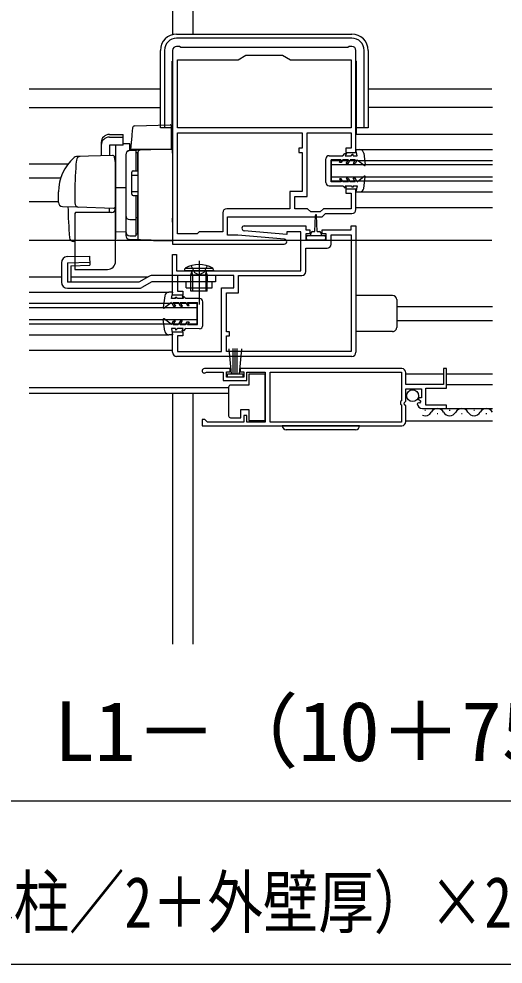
# Model space of a CAD drawing. Units: millimetres, scale not verified. Extents: x -875 to 875, y -1304 to 1297.
# Drawn here: x -577.7 to -458.9, y -761.7 to -530 of the extents above; entities that cross this region are included whole.
import ezdxf
from ezdxf.enums import TextEntityAlignment as Align

# ---------------------------------------------------------------- set-up
doc = ezdxf.new("R2010")
doc.units = ezdxf.units.MM
doc.header["$LTSCALE"] = 8
for name, color, linetype in [('0-3_YKK_11', 7, 'Continuous'), ('0-4_YKK_12', 2, 'Continuous'), ('0-5_YKK_13', 4, 'Continuous'), ('0-7_YKK_D', 6, 'Continuous')]:
    doc.layers.add(name, color=color, linetype=linetype)
doc.styles.add('ＭＳ ゴシック', font='')
doc.styles.get('ＭＳ ゴシック').set_extended_font_data('MS Gothic')

msp = doc.modelspace()

# ---------------------------------------------------------------- linework, layer by layer
at = {"layer": '0-3_YKK_11'}
for p, q in [((-512.548, -584.001), (-523.96, -583.003)), ((-496, -612.699), (-539, -612.699)), ((-532.75, -629.699), (-483.75, -629.699))]:
    msp.add_line(p, q, dxfattribs=at)
for points in [[(-496, -536.699), (-496.7, -536.699), (-497, -536.999), (-538, -536.999), (-538.3, -536.699), (-539, -536.699)], [(-540, -537.699), (-540, -585.199), (-512.6, -585.199)], [(-495, -576.699), (-495, -571.699), (-497.5, -571.699), (-497.5, -572.699), (-496.2, -572.699), (-496.2, -576.499), (-502.997, -576.499), (-503.797, -577.299), (-506.1, -577.299), (-506.9, -576.499), (-510, -576.499), (-510, -573.499), (-507, -573.499), (-507, -557.899), (-496.2, -557.899), (-496.2, -561.699), (-497.5, -561.699), (-497.5, -562.699), (-495, -562.699), (-495, -537.699)], [(-538.8, -557.899), (-508.2, -557.899), (-508.2, -561.699), (-509, -561.699), (-509, -562.699), (-508.2, -562.699), (-508.2, -572.299), (-511.2, -572.299), (-511.2, -576.499), (-526.7, -576.499)], [(-527.7, -577.499), (-527.7, -582.199), (-533.5, -582.199), (-533.8, -582.499), (-534, -582.699), (-538.8, -582.699), (-538.8, -557.899)], [(-524.047, -582.999), (-526.5, -582.999), (-526.5, -578.499), (-503.3, -578.499), (-502.5, -577.699), (-496, -577.699)], [(-522.4, -580.699), (-507.3, -580.699), (-507.3, -581.699), (-506.3, -581.699), (-506.3, -582.699), (-507.3, -582.699), (-507.3, -584.199), (-502.3, -584.199), (-502.3, -582.699), (-503.3, -582.699), (-503.3, -581.699), (-496.2, -581.699), (-496.2, -580.699), (-495, -580.699), (-495, -611.699)], [(-540, -611.699), (-540, -606.699), (-537.5, -606.699), (-537.5, -607.699), (-538.8, -607.699), (-538.8, -611.499), (-528, -611.499), (-528, -595.899), (-525, -595.899), (-525, -592.899), (-538.8, -592.899), (-538.8, -596.699), (-537.5, -596.699), (-537.5, -597.699), (-540, -597.699), (-540, -587.699), (-539, -587.699), (-539, -591.699), (-508.5, -591.699), (-508.5, -582.199), (-512, -582.199), (-512, -582.811), (-522.452, -581.897)], [(-501.1, -585.199), (-501.1, -582.899), (-496.2, -582.899), (-496.2, -611.499)], [(-507.3, -591.899), (-507.3, -586.199), (-502.1, -586.199)], [(-496.2, -611.499), (-526.8, -611.499), (-526.8, -607.699), (-526, -607.699), (-526, -606.699), (-526.8, -606.699), (-526.8, -597.099), (-523.8, -597.099), (-523.8, -592.899), (-508.3, -592.899)], [(-483.75, -615.699), (-523.45, -615.699), (-523.45, -616.499), (-522.55, -616.499), (-522.55, -617.799), (-526.75, -617.799), (-526.75, -616.499), (-525.85, -616.499), (-525.85, -615.699), (-532.2, -615.699)], [(-478.654, -625.499), (-472.75, -625.499), (-472.75, -624.699), (-477.85, -624.699), (-477.85, -620.499), (-472.75, -620.499), (-472.75, -615.699), (-473.55, -615.699), (-473.55, -619.599), (-482.75, -619.599), (-482.75, -616.699)], [(-531.845, -616.669), (-531.652, -616.599), (-527.55, -616.599), (-527.55, -618.599), (-521.75, -618.599), (-521.75, -616.599), (-517.253, -616.599), (-517.253, -628.799), (-521.75, -628.799), (-521.75, -627.199), (-522.55, -627.199), (-522.55, -628.799), (-531.45, -628.799), (-531.75, -628.499), (-532.05, -628.199), (-532.75, -628.199), (-532.75, -629.699)], [(-482.75, -628.699), (-482.75, -624.867), (-483.203, -624.327), (-483.05, -623.999), (-482.75, -623.699), (-482.75, -620.699), (-478.95, -620.699), (-478.95, -622.899), (-479.567, -622.899), (-479.674, -623.157), (-479.109, -623.723), (-479.379, -624.191), (-479.698, -624.106), (-479.949, -624.317)]]:
    msp.add_lwpolyline(points, dxfattribs=at)
for points in [[(-496.2, -556.699), (-538.8, -556.699), (-538.8, -539.999), (-523.905, -539.999), (-522, -538.899), (-513, -538.899), (-511.095, -539.999), (-496.2, -539.999)], [(-516.053, -616.599), (-483.85, -616.599), (-483.85, -623.599), (-484.05, -623.799), (-484.05, -624.399), (-483.85, -624.599), (-483.85, -628.799), (-516.053, -628.799)]]:
    msp.add_lwpolyline(points, close=True, dxfattribs=at)
for centre, radius, start, end in [((-539, -537.699), 1, 90.00001, 179.99999), ((-496, -537.699), 1, 0.00004, 90.00002), ((-526.7, -577.499), 1, 90.00001, 179.99999), ((-496, -576.699), 1, 270.00001, 359.99999), ((-522.4, -581.299), 0.6, 90, 265.00004), ((-524.047, -583.999), 1, 84.99956, 89.99982), ((-512.6, -584.599), 0.6, 270.00003, 84.99973), ((-502.1, -585.199), 1, 270.00001, 359.99999), ((-508.3, -591.899), 1, 270.00001, 359.99999), ((-539, -611.699), 1, 180.00001, 269.99999), ((-496, -611.699), 1, 270.00047, 0.00045), ((-532.2, -616.249), 0.55, 90.00003, 310.11942), ((-483.75, -616.699), 1, 0.00001, 89.99999), ((-478.654, -624.199), 1.3, 185.2159, 270.00002), ((-483.75, -628.699), 1, 270.00001, 359.99999)]:
    msp.add_arc(centre, radius, start, end, dxfattribs=at)
at = {"layer": '0-4_YKK_12'}
for p, q in [((-540, -408.862), (-540, -533.827)), ((-535, -408.862), (-535, -533.7)), ((-543, -547.2), (-575.225, -547.2)), ((-461.656, -547.2), (-492, -547.2)), ((-575.225, -551.7), (-543, -551.7)), ((-461.5, -551.7), (-492, -551.7)), ((-495, -558.199), (-461.5, -558.199)), ((-494.075, -561.999), (-461.5, -561.999)), ((-501, -569.699), (-501, -564.699)), ((-501, -564.699), (-461.5, -564.699)), ((-575.225, -565.5), (-565.647, -565.5)), ((-501, -565.699), (-461.5, -565.699)), ((-575.225, -568.9), (-567.462, -568.9)), ((-501, -568.699), (-461.5, -568.699)), ((-501, -569.699), (-461.5, -569.699)), ((-494.075, -572.399), (-461.5, -572.399)), ((-575.225, -574.704), (-568, -574.704)), ((-495, -576.199), (-461.5, -576.199)), ((-575.225, -584.2), (-461.656, -584.2)), ((-575.225, -593.199), (-567.3, -593.199)), ((-564.965, -593.199), (-545.998, -593.199)), ((-575.225, -596.999), (-540.905, -596.999)), ((-575.225, -599.699), (-534, -599.699)), ((-534, -604.699), (-534, -599.699)), ((-575.225, -600.699), (-534, -600.699)), ((-485, -600.5), (-461.5, -600.5)), ((-575.225, -603.699), (-534, -603.699)), ((-575.225, -604.699), (-534, -604.699)), ((-485, -603.9), (-461.5, -603.9)), ((-575.225, -607.399), (-540.923, -607.399)), ((-575.225, -611.199), (-540, -611.199)), ((-482.752, -616.999), (-473.55, -616.999)), ((-472.75, -616.999), (-461.5, -616.999)), ((-575.225, -620.3), (-526.253, -620.3)), ((-472.75, -619.599), (-461.5, -619.599)), ((-575.225, -621.7), (-526.253, -621.7)), ((-540, -621.7), (-540, -683.266)), ((-535, -621.7), (-535, -683.266)), ((-478.654, -625.499), (-461.5, -625.499)), ((-482.752, -628.499), (-461.5, -628.499))]:
    msp.add_line(p, q, dxfattribs=at)
at = {"layer": '0-5_YKK_13'}
for p, q in [((-539, -533.7), (-496, -533.7)), ((-496, -534.7), (-539, -534.7)), ((-543, -556.7), (-543, -537.7)), ((-542, -537.7), (-542, -556.7)), ((-493, -556.7), (-493, -537.7)), ((-492, -537.7), (-492, -556.7)), ((-540.1, -561.902), (-540.1, -540.3)), ((-540.1, -540.3), (-540, -540.3)), ((-495, -540.3), (-494.9, -540.3)), ((-494.9, -558.199), (-494.9, -540.3)), ((-549.362, -556.215), (-540.61, -555.91)), ((-540.1, -555.974), (-540, -555.974)), ((-495, -555.974), (-494.9, -555.974)), ((-555.5, -558.285), (-552.1, -558.285)), ((-549.984, -558.288), (-550.024, -558.745)), ((-549.843, -556.671), (-549.984, -558.288)), ((-540.1, -556.7), (-543, -556.7)), ((-540.3, -557.92), (-540.3, -556.209)), ((-540.1, -557.151), (-540, -557.151)), ((-495, -557.151), (-494.9, -557.151)), ((-492, -556.7), (-494.9, -556.7)), ((-557.5, -560.229), (-557.5, -560.891)), ((-552.1, -560.891), (-552.1, -558.948)), ((-552.1, -560.509), (-550.535, -560.482)), ((-550.535, -562.267), (-550.535, -560.482)), ((-557.5, -560.891), (-557.5, -563.521)), ((-555.5, -560.891), (-555.5, -563.451)), ((-552.1, -560.891), (-555.5, -560.891)), ((-554, -561.034), (-554, -566.778)), ((-548.017, -562.179), (-550.535, -562.267)), ((-549, -562.248), (-550.5, -562.248)), ((-549, -562.248), (-549, -567.248)), ((-549, -562.748), (-548.5, -562.748)), ((-548.5, -562.678), (-548.5, -563.178)), ((-548.5, -567.248), (-548.5, -562.748)), ((-540, -561.899), (-548.017, -562.179)), ((-541, -561.934), (-540, -561.899)), ((-540, -562.898), (-540, -561.899)), ((-540, -562.898), (-540, -578.838)), ((-498.2, -563.499), (-497.7, -562.999)), ((-497.7, -562.999), (-497.334, -562.999)), ((-497.334, -562.999), (-497.623, -563.499)), ((-493.084, -562.867), (-492.701, -565.732)), ((-562.741, -563.704), (-563.589, -563.734)), ((-554.744, -563.425), (-563.573, -563.733)), ((-554.038, -565.144), (-554.232, -563.85)), ((-554, -565.399), (-554.038, -565.144)), ((-554, -589.399), (-554, -565.099)), ((-554, -567.099), (-554, -565.399)), ((-554, -575.881), (-554, -565.399)), ((-554, -567.099), (-554, -565.399)), ((-551.5, -563.248), (-551.5, -582.128)), ((-548.5, -563.178), (-548.5, -578.624)), ((-502.407, -570.098), (-502.401, -564.298)), ((-501.601, -563.499), (-498.2, -563.499)), ((-501.107, -569.899), (-501.101, -564.499)), ((-498.662, -564.499), (-501.101, -564.499)), ((-499.066, -565.199), (-498.662, -564.499)), ((-498.604, -565.199), (-499.066, -565.199)), ((-498.2, -564.499), (-498.604, -565.199)), ((-496.862, -564.499), (-498.2, -564.499)), ((-497.623, -563.499), (-496.2, -563.499)), ((-497.381, -565.399), (-496.862, -564.499)), ((-496.92, -565.399), (-497.381, -565.399)), ((-496.92, -565.399), (-496.4, -564.499)), ((-495.162, -564.499), (-496.4, -564.499)), ((-496.2, -563.499), (-495.9, -563.199)), ((-495.7, -563.499), (-494.7, -563.499)), ((-495.162, -564.499), (-495.682, -565.399)), ((-495.22, -565.399), (-495.682, -565.399)), ((-494.7, -564.499), (-495.22, -565.399)), ((-494.7, -564.499), (-492.942, -565.868)), ((-554, -567.099), (-554, -567.699)), ((-554, -567.099), (-554, -567.699)), ((-554, -567.099), (-554, -567.699)), ((-550, -572.948), (-550, -567.548)), ((-549.7, -567.248), (-548.5, -567.248)), ((-548.5, -566.699), (-548.5, -567.199)), ((-554, -568.099), (-554, -568.699)), ((-550, -568.248), (-548.5, -568.248)), ((-498.662, -569.899), (-501.107, -569.899)), ((-499.066, -569.199), (-498.662, -569.899)), ((-498.604, -569.199), (-499.066, -569.199)), ((-498.2, -569.899), (-498.604, -569.199)), ((-496.862, -569.899), (-498.2, -569.899)), ((-497.381, -568.999), (-496.862, -569.899)), ((-496.92, -568.999), (-497.381, -568.999)), ((-496.92, -568.999), (-496.4, -569.899)), ((-495.162, -569.899), (-496.4, -569.899)), ((-495.22, -568.999), (-495.682, -568.999)), ((-495.162, -569.899), (-495.682, -568.999)), ((-494.7, -569.899), (-495.22, -568.999)), ((-494.7, -569.899), (-492.942, -568.53)), ((-493.084, -571.531), (-492.701, -568.666)), ((-554, -570.583), (-554, -570.948)), ((-554, -570.948), (-554, -582.126)), ((-554, -571.099), (-554, -571.699)), ((-551.5, -571.399), (-554, -571.355)), ((-554, -572.099), (-554, -572.699)), ((-550, -572.248), (-548.5, -572.248)), ((-501.607, -570.899), (-498.2, -570.899)), ((-498.2, -570.899), (-497.7, -571.399)), ((-497.7, -571.399), (-497.334, -571.399)), ((-497.334, -571.399), (-497.623, -570.899)), ((-497.623, -570.899), (-496.2, -570.899)), ((-496.2, -570.899), (-495.9, -571.198)), ((-495.7, -570.899), (-494.7, -570.899)), ((-568, -574.944), (-568, -572.399)), ((-564, -572.399), (-564, -575.101)), ((-549.7, -573.248), (-548.5, -573.248)), ((-549, -573.248), (-549, -583.148)), ((-548.5, -582.624), (-548.5, -573.248)), ((-548.5, -573.399), (-548.5, -573.899)), ((-567.035, -575.944), (-563.248, -576.076)), ((-563.248, -576.076), (-554.517, -576.381)), ((-555.5, -577.399), (-555.5, -576.346)), ((-564, -577.899), (-564, -591.399)), ((-555, -577.399), (-563.866, -577.399)), ((-550.5, -579.183), (-549, -579.183)), ((-549, -578.664), (-548.5, -578.664)), ((-548.5, -578.624), (-548.5, -579.106)), ((-548.5, -579.106), (-548.5, -584.102)), ((-540, -579.802), (-540, -578.838)), ((-505.05, -582.099), (-504.95, -578.145)), ((-504.55, -582.099), (-504.65, -578.145)), ((-548.5, -581.433), (-548.5, -580.981)), ((-540, -579.802), (-540, -584.499)), ((-554, -582.126), (-551.5, -582.16)), ((-554, -583.898), (-554, -583.91)), ((-550.5, -583.128), (-549, -583.128)), ((-549, -582.624), (-548.5, -582.624)), ((-548.5, -582.746), (-548.498, -582.786)), ((-507.1, -583.899), (-507.1, -583.399)), ((-506.8, -583.099), (-504.8, -583.099)), ((-506.05, -583.099), (-506.05, -582.499)), ((-505.65, -582.099), (-505.05, -582.099)), ((-504.8, -583.099), (-502.8, -583.099)), ((-504.55, -582.099), (-503.95, -582.099)), ((-503.55, -582.499), (-503.55, -583.099)), ((-502.5, -583.399), (-502.5, -583.899)), ((-564, -584.55), (-564.327, -584.538)), ((-540, -584.499), (-554, -584.254)), ((-540, -584.399), (-550.535, -584.031)), ((-502.8, -584.199), (-506.8, -584.199)), ((-565.843, -588.257), (-560.365, -588.101)), ((-560.365, -588.101), (-560.3, -590.366)), ((-567.3, -589.757), (-567.3, -594.499)), ((-565.8, -589.757), (-560.322, -589.6)), ((-565.8, -589.757), (-565.8, -594.499)), ((-564.965, -590.499), (-560.3, -590.366)), ((-564.965, -590.499), (-564.965, -594.499)), ((-535.459, -590.47), (-534.645, -592.102)), ((-533.5, -589.273), (-533.5, -599.98)), ((-531.541, -590.47), (-532.355, -592.102)), ((-564, -591.399), (-556, -591.399)), ((-545.848, -593.1), (-548.271, -594.499)), ((-529.5, -592.899), (-545.098, -592.899)), ((-537.1, -591.699), (-536.894, -591.049)), ((-529.9, -591.699), (-537.1, -591.699)), ((-536.894, -591.049), (-530.106, -591.049)), ((-535.5, -592.699), (-535.241, -591.965)), ((-535.5, -592.699), (-531.5, -592.699)), ((-535.5, -592.829), (-535.5, -592.914)), ((-535.121, -592.699), (-535.232, -591.872)), ((-535.121, -592.699), (-535.121, -596.699)), ((-534.645, -592.102), (-533.5, -592.711)), ((-533.5, -591.606), (-533.5, -597.639)), ((-532.355, -592.102), (-533.5, -592.711)), ((-531.879, -592.699), (-531.768, -591.872)), ((-531.879, -592.699), (-531.879, -596.699)), ((-531.5, -592.699), (-531.759, -591.965)), ((-531.5, -596.699), (-531.5, -592.699)), ((-531.5, -592.899), (-531.5, -594.399)), ((-529.9, -591.699), (-530.106, -591.049)), ((-529.5, -592.899), (-529.5, -594.399)), ((-548.271, -594.499), (-565.8, -594.499)), ((-536.7, -595.899), (-536.7, -594.399)), ((-530.3, -595.899), (-530.3, -594.399)), ((-565.8, -595.999), (-548.271, -595.999)), ((-541.896, -597.865), (-542.285, -600.729)), ((-536.7, -595.899), (-530.3, -595.899)), ((-486, -597.799), (-495, -597.799)), ((-540.284, -599.5), (-542.044, -600.865)), ((-540.284, -599.5), (-539.766, -600.402)), ((-539.282, -598.502), (-540.282, -598.5)), ((-539.822, -599.501), (-538.584, -599.504)), ((-539.822, -599.501), (-539.304, -600.403)), ((-538.782, -598.503), (-539.081, -598.203)), ((-537.359, -598.506), (-538.782, -598.503)), ((-538.066, -600.405), (-538.584, -599.504)), ((-537.604, -600.406), (-538.122, -599.505)), ((-538.122, -599.505), (-536.784, -599.508)), ((-537.647, -598.006), (-537.359, -598.506)), ((-537.281, -598.007), (-537.647, -598.006)), ((-536.782, -598.508), (-537.281, -598.007)), ((-536.784, -599.508), (-536.381, -600.209)), ((-533.381, -598.515), (-536.782, -598.508)), ((-535.919, -600.21), (-536.322, -599.509)), ((-536.322, -599.509), (-533.883, -599.514)), ((-533.888, -604.914), (-533.883, -599.514)), ((-532.588, -605.115), (-532.582, -599.315)), ((-485, -598.799), (-485, -605.599)), ((-539.766, -600.402), (-539.304, -600.403)), ((-538.066, -600.405), (-537.604, -600.406)), ((-536.381, -600.209), (-535.919, -600.21)), ((-541.914, -606.529), (-542.291, -603.663)), ((-540.295, -604.9), (-542.05, -603.528)), ((-540.295, -604.9), (-539.773, -604.001)), ((-539.833, -604.901), (-539.311, -604.002)), ((-539.773, -604.001), (-539.311, -604.002)), ((-538.073, -604.005), (-538.595, -604.904)), ((-537.612, -604.006), (-538.133, -604.905)), ((-538.073, -604.005), (-537.612, -604.006)), ((-536.795, -604.907), (-536.389, -604.208)), ((-536.389, -604.208), (-535.927, -604.209)), ((-535.927, -604.209), (-536.333, -604.908)), ((-539.297, -605.902), (-540.297, -605.9)), ((-539.833, -604.901), (-538.595, -604.904)), ((-538.797, -605.903), (-539.097, -606.202)), ((-537.374, -605.906), (-538.797, -605.903)), ((-538.133, -604.905), (-536.795, -604.907)), ((-537.664, -606.406), (-537.374, -605.906)), ((-537.298, -606.406), (-537.664, -606.406)), ((-536.797, -605.907), (-537.298, -606.406)), ((-533.39, -605.915), (-536.797, -605.907)), ((-536.333, -604.908), (-533.888, -604.914)), ((-486, -606.599), (-495, -606.599)), ((-526.186, -610.822), (-525.65, -616.949)), ((-525.15, -616.949), (-525.15, -610.799)), ((-524.65, -616.949), (-524.65, -610.799)), ((-524.15, -616.949), (-524.15, -610.799)), ((-523.114, -610.822), (-523.65, -616.949)), ((-526.253, -620.249), (-526.253, -620.749)), ((-521.253, -619.749), (-525.753, -619.749)), ((-525.753, -627.749), (-523.253, -627.749)), ((-523.253, -627.749), (-523.253, -625.749)), ((-523.253, -625.749), (-521.253, -625.749)), ((-477.9, -625.999), (-478.1, -625.999)), ((-474.9, -626.759), (-475.1, -626.759)), ((-471.9, -625.999), (-472.1, -625.999)), ((-468.9, -626.759), (-469.1, -626.759)), ((-465.9, -625.999), (-466.1, -625.999)), ((-462.9, -626.759), (-463.1, -626.759)), ((-494.1, -629.699), (-513.1, -629.699)), ((-495.1, -630.699), (-512.1, -630.699))]:
    msp.add_line(p, q, dxfattribs=at)
for points in [[(-555.5, -558.948), (-552.1, -558.948), (-552.1, -558.285)], [(-550.269, -561.899), (-540.3, -561.899), (-540.3, -558.556), (-540.3, -557.92)], [(-550.024, -558.745), (-550.3, -561.899), (-550.269, -561.899)], [(-494.7, -563.499), (-495, -561.999), (-494.075, -561.999)], [(-551.5, -563.266), (-551.5, -582.222), (-551.5, -583.016)], [(-495.7, -563.499), (-495.7, -563.199), (-495.9, -563.199)], [(-554, -566.778), (-554, -567.608), (-554, -571.354)], [(-554, -569.579), (-554, -569.619), (-554, -570.583)], [(-495.7, -570.899), (-495.7, -571.198), (-495.9, -571.198)], [(-494.7, -570.899), (-495, -572.399), (-494.075, -572.399)], [(-554, -582.126), (-554, -583.698), (-554, -583.898)], [(-531.5, -596.699), (-535.5, -596.699), (-535.5, -592.699)], [(-529.5, -594.399), (-545.098, -594.399), (-547.521, -595.798)], [(-540.282, -598.5), (-539.978, -597.001), (-540.903, -596.999)], [(-539.282, -598.503), (-539.281, -598.203), (-539.081, -598.203)], [(-540.297, -605.9), (-540, -607.401), (-540.925, -607.399)], [(-539.297, -605.902), (-539.298, -606.202), (-539.097, -606.202)], [(-517.253, -617.049), (-521.253, -617.049), (-521.253, -619.749)], [(-521.253, -625.749), (-521.253, -628.449), (-517.253, -628.449), (-517.253, -617.049)], [(-526.253, -620.749), (-526.253, -626.749), (-526.253, -627.249)]]:
    msp.add_lwpolyline(points, dxfattribs=at)
msp.add_lwpolyline([(-526.55, -616.949), (-522.75, -616.949), (-522.75, -617.799), (-526.55, -617.799)], close=True, dxfattribs=at)
msp.add_circle((-481.102, -622.349), 1.45, dxfattribs=at)
for centre, radius, start, end in [((-539, -537.7), 4, 90, 180), ((-539, -537.7), 3, 90, 180), ((-496, -537.7), 4, 0, 90), ((-496, -537.7), 3, 0, 90), ((-540.6, -556.209), 0.3, 0, 92), ((-549.345, -556.715), 0.5, 91.97301, 175), ((-553.5, -561.034), 0.5, 163.42965, 180), ((-550.5, -563.248), 1, 90, 180), ((-550.5, -563.266), 1, 92, 180), ((-548, -562.678), 0.5, 92, 180), ((-494.075, -562.999), 1, 7.60389, 90.00087), ((-557, -572.299), 11, 130.82814, 180.5186), ((-563.538, -564.733), 1, 92, 130.82814), ((-483, -572.411), 81, 174.46939, 179.99144), ((-562.628, -564.701), 1, 92, 174.46939), ((-554.727, -563.925), 0.5, 8.53077, 92), ((-501.601, -564.299), 0.8, 90, 179.94065), ((-549.7, -567.548), 0.3, 90, 180), ((-492.85, -565.749), 0.15, 232.09538, 6.54312), ((-492.85, -568.649), 0.15, 353.45688, 127.90462), ((-501.607, -570.099), 0.8, 179.94065, 270), ((-494.075, -571.399), 1, 269.99913, 352.39611), ((-549.7, -572.948), 0.3, 180, 270), ((-567, -574.944), 1, 180, 268), ((-450.7, -573.899), 115, 181.04239, 184.8508), ((-563, -575.101), 1, 180, 268), ((-555, -576.399), 1, 270, 0), ((-554.5, -575.881), 0.5, 268, 0), ((-563, -577.899), 1, 150, 180), ((-550.5, -578.183), 1, 180, 270), ((-504.8, -578.149), 0.15, 1.52685, 178.4735), ((-564.292, -583.539), 1, 184.8508, 268), ((-550.5, -582.128), 1, 180, 270), ((-550.5, -583.032), 1, 180, 268), ((-506.8, -583.399), 0.3, 90, 180), ((-506.8, -583.899), 0.3, 180, 270), ((-505.65, -582.499), 0.4, 90, 180), ((-503.95, -582.499), 0.4, 0.00219, 90), ((-502.8, -583.399), 0.3, 0, 90), ((-502.8, -583.899), 0.3, 270, 0), ((-565.8, -589.757), 1.5, 91.63658, 180), ((-556, -589.399), 2, 270, 0), ((-533.5, -597.399), 7.2, 61.87782, 118.12218), ((-545.098, -594.399), 1.5, 90, 120), ((-535.43, -591.899), 0.2, 340.57815, 90), ((-531.57, -591.899), 0.2, 90, 199.42185), ((-565.8, -594.499), 1.5, 180, 270), ((-548.271, -594.499), 1.5, 270, 300), ((-540.905, -597.999), 1, 89.88043, 172.27742), ((-486, -598.799), 1, 0.00087, 90), ((-533.382, -599.315), 0.8, 359.94065, 89.88131), ((-542.136, -600.747), 0.15, 173.33819, 307.78593), ((-542.142, -603.646), 0.15, 51.97669, 186.42443), ((-540.923, -606.399), 1, 187.4852, 269.88218), ((-533.388, -605.115), 0.8, 269.88131, 359.94065), ((-486, -605.599), 1, 270, 0.00087), ((-525.753, -620.249), 0.5, 90, 179.99995), ((-475, -627.217), 1.718, 29.19064, 150.80936), ((-469, -627.217), 1.718, 29.19064, 150.80936), ((-463, -627.217), 1.718, 29.19064, 150.80936), ((-525.753, -627.249), 0.5, 180.00001, 270), ((-478, -625.54), 1.718, 247.62301, 330.80063), ((-472, -625.54), 1.718, 209.19937, 330.80063), ((-466, -625.54), 1.718, 209.19937, 330.80063), ((-512.1, -629.699), 1, 180, 270), ((-495.1, -629.699), 1, 270, 0)]:
    msp.add_arc(centre, radius, start, end, dxfattribs=at)
for centre in [(-555.5, -560.229), (-555.5, -560.891)]:
    msp.add_ellipse(centre, major_axis=(2, 0), ratio=0.971846, start_param=1.5707963, end_param=3.1415927, dxfattribs=at)
at = {"layer": '0-7_YKK_D'}
for p, q in [((-660, -721.7), (-258, -721.7)), ((-697.5, -761.7), (-220.5, -761.7))]:
    msp.add_line(p, q, dxfattribs=at)

# ---------------------------------------------------------------- texts
at = {"layer": '0-7_YKK_D', "style": 'ＭＳ ゴシック'}
msp.add_text('L1－（10＋75）×2', height=14.66, dxfattribs=at).set_placement((-569.057, -716.314), align=Align.BOTTOM_LEFT)
at = {"layer": '0-7_YKK_D', "style": 'ＭＳ ゴシック', "width": 0.8}
msp.add_text('L1－95＝L－（躯体柱／2＋外壁厚）×2－（10＋37.5）×2', height=12.46, dxfattribs=at).set_placement((-694.489, -756.478), align=Align.BOTTOM_LEFT)

doc.saveas('drawing.dxf')
